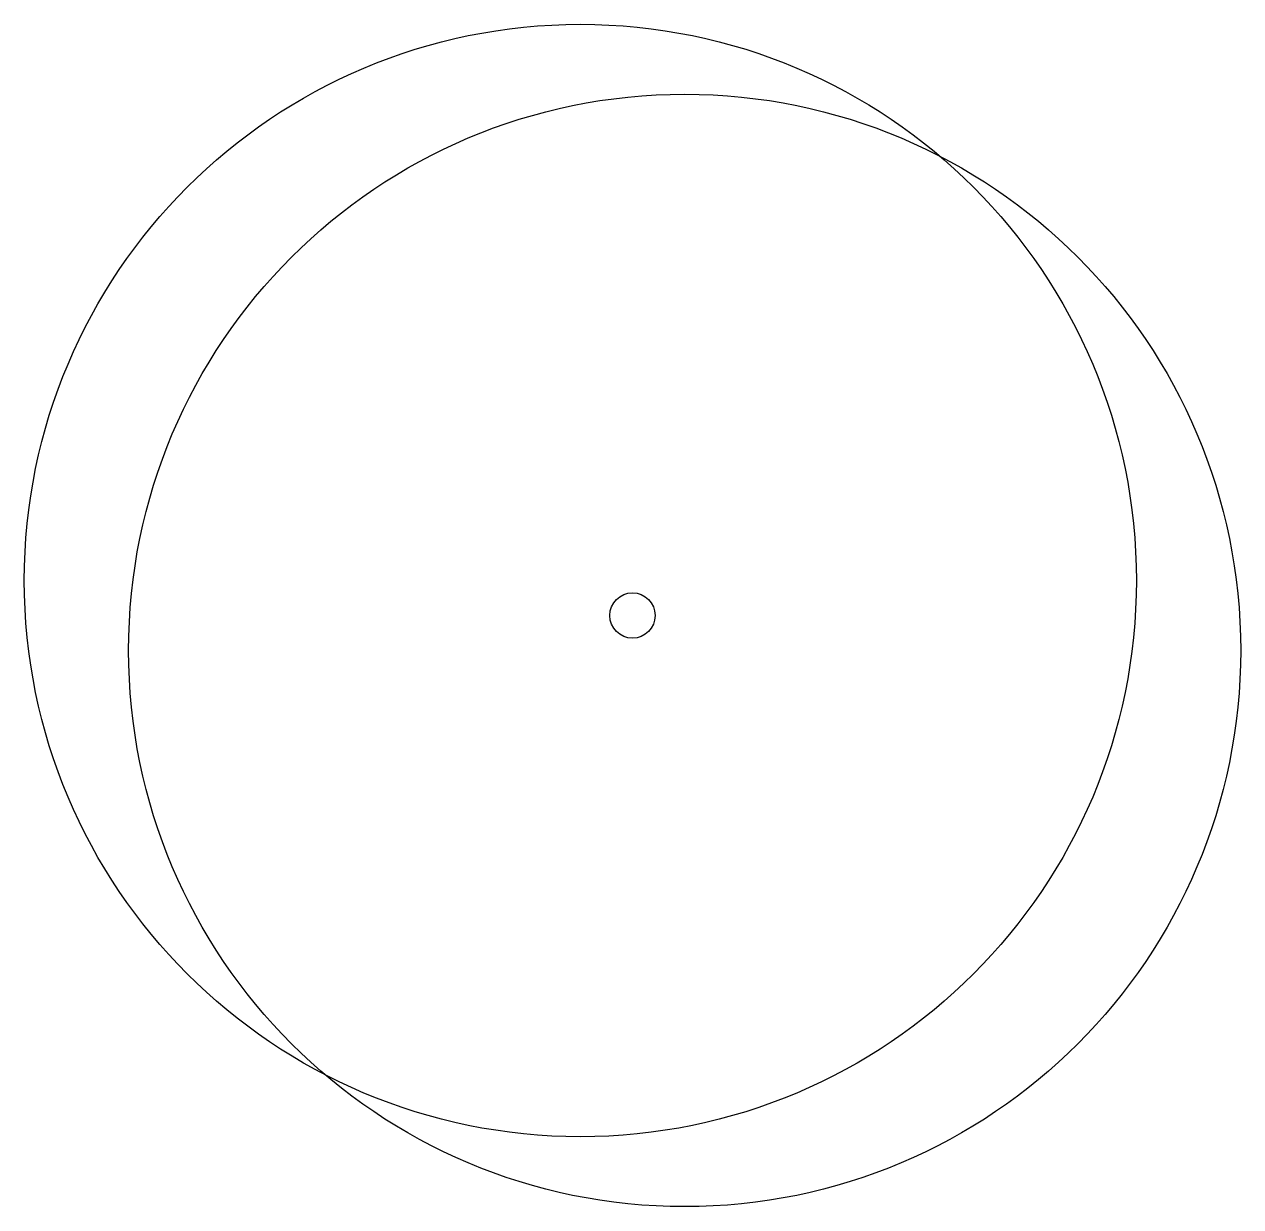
# Model space of a CAD drawing. Extents: x -1.65 to 1.59, y -1.57 to 1.58.
import ezdxf

# ---------------------------------------------------------------- set-up
doc = ezdxf.new("R2010")
doc.units = 0
doc.header["$LTSCALE"] = 1.25
doc.header["$MEASUREMENT"] = 0
doc.layers.get('0').update_dxf_attribs({"linetype": 'CONTINUOUS'})

msp = doc.modelspace()

# ---------------------------------------------------------------- linework, layer by layer
for centre, radius in [((-0.1706, 0.0963), 1.4835), ((0.1077, -0.0902), 1.4835), ((-0.0315, 0.003), 0.0604)]:
    msp.add_circle(centre, radius)

doc.saveas('drawing.dxf')
